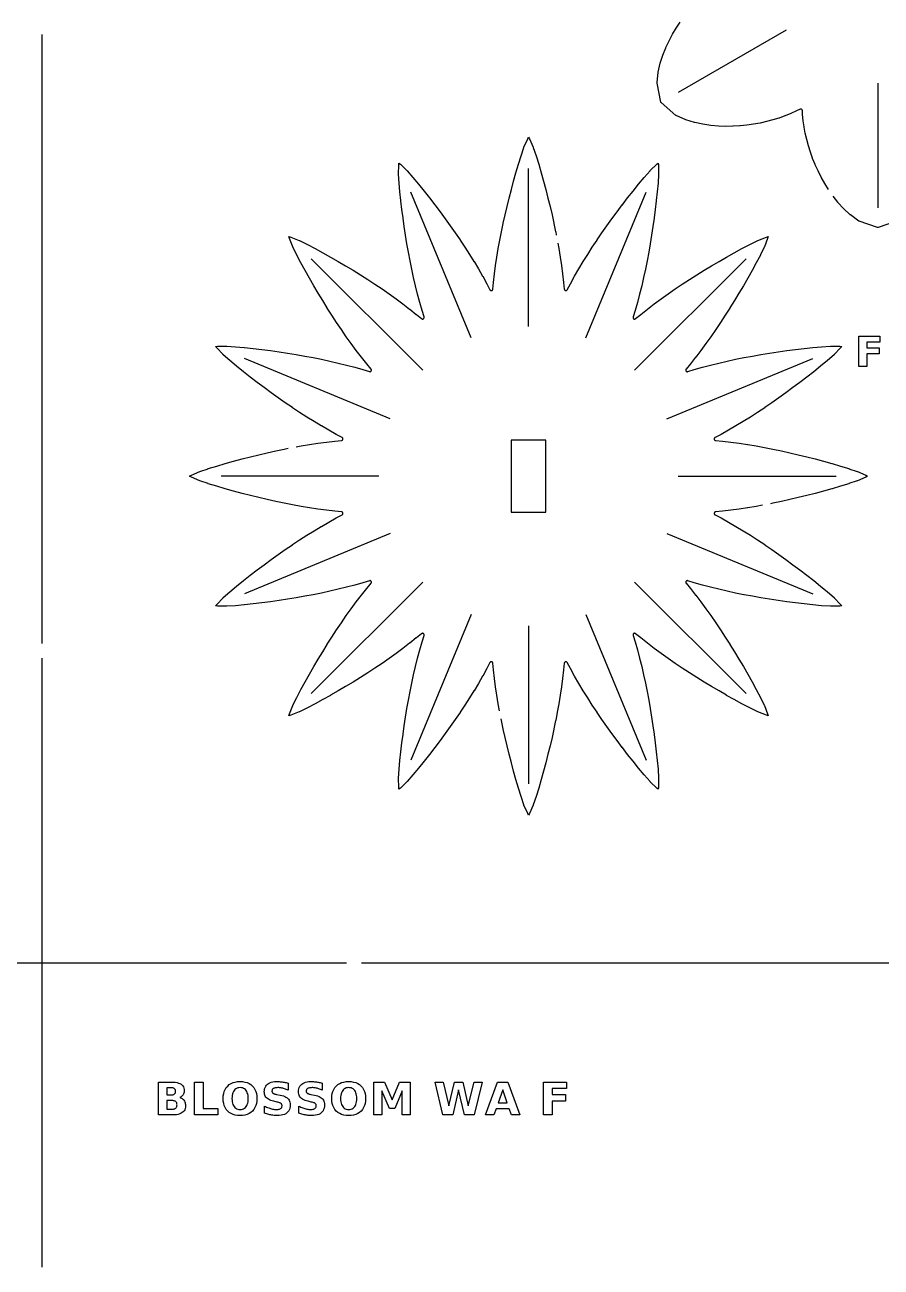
# Model space of a CAD drawing. Header units: millimetres. Extents: x 0 to 300, y 0 to 300.
# Drawn here: x 148.6 to 217.3, y 125.6 to 225.2 of the extents above; entities that cross this region are included whole.
import ezdxf

# ---------------------------------------------------------------- set-up
doc = ezdxf.new("R2010")
doc.units = ezdxf.units.MM
for name, color, linetype in [('CUT', 1, 'CONTINUOUS'), ('ENGRAVE', 5, 'CONTINUOUS'), ('SCORE', 7, 'CONTINUOUS')]:
    doc.layers.add(name, color=color, linetype=linetype)

msp = doc.modelspace()

# ---------------------------------------------------------------- linework, layer by layer
at = {"layer": 'CUT', "color": 1}
for points in [[(213.0394, 211.9775), (212.7386, 212.459), (212.7354, 212.4645), (212.4559, 212.9621), (212.453, 212.9674), (212.2016, 213.465), (212.1991, 213.4702), (211.9735, 213.9679), (211.9713, 213.9731), (211.77, 214.4707), (211.768, 214.4759), (211.59, 214.9735), (211.5882, 214.9788), (211.4325, 215.4764), (211.4309, 215.4817), (211.2969, 215.9793), (211.2956, 215.9846), (211.1828, 216.4822), (211.1817, 216.4876), (211.0898, 216.9851), (211.0889, 216.9906), (211.0177, 217.4881), (211.017, 217.4936), (210.9663, 217.9911), (210.9658, 217.9967), (210.9469, 218.3053), (210.9454, 218.3194), (210.9428, 218.3314), (210.9391, 218.3431), (210.9342, 218.3544), (210.9283, 218.3652), (210.9213, 218.3754), (210.9133, 218.3848), (210.9045, 218.3933), (210.8949, 218.401), (210.8845, 218.4077), (210.8736, 218.4133), (210.8621, 218.4178), (210.8503, 218.4212), (210.8381, 218.4234), (210.8259, 218.4243), (210.8136, 218.4241), (210.8013, 218.4227), (210.7893, 218.42), (210.7776, 218.4162), (210.7646, 218.4105), (210.488, 218.2726), (210.4829, 218.2702), (210.0267, 218.0654), (210.0216, 218.0632), (209.5551, 217.8762), (209.5499, 217.8742), (209.0731, 217.705), (209.0679, 217.7033), (208.5806, 217.5521), (208.5753, 217.5506), (208.0774, 217.4179), (208.072, 217.4166), (207.5632, 217.3027), (207.5577, 217.3016), (207.0378, 217.207), (207.0322, 217.2061), (206.5007, 217.1315), (206.495, 217.1309), (205.9513, 217.0774), (205.9455, 217.077), (205.3889, 217.0459), (205.3828, 217.0457), (204.8122, 217.039), (204.8058, 217.0391), (204.2196, 217.0594), (204.2127, 217.0598), (203.6088, 217.1114), (203.601, 217.1123), (202.9756, 217.2017), (202.9665, 217.2033), (202.3134, 217.3416), (202.3021, 217.3445), (201.6089, 217.554), (201.5932, 217.5598), (200.8251, 217.8985), (200.812, 217.9051), (200.8005, 217.9142), (199.6325, 218.9414), (199.6123, 218.9612), (199.6053, 218.9886), (199.2997, 220.5137), (199.2975, 220.5282), (199.2984, 220.5428), (199.3891, 221.3774), (199.3919, 221.3939), (199.5571, 222.099), (199.5602, 222.1102), (199.767, 222.745), (199.7701, 222.7537), (200.0055, 223.34), (200.0086, 223.3471), (200.2659, 223.896), (200.269, 223.9022), (200.5444, 224.42), (200.5475, 224.4256), (200.8387, 224.9164), (200.8419, 224.9215), (201.1471, 225.388)], [(150, 175.6), (150, 224.4)], [(170.3754, 191.3567), (170.7611, 191.4268), (170.7632, 191.4271), (171.4372, 191.5392), (171.4394, 191.5396), (172.1134, 191.6406), (172.1156, 191.641), (172.7896, 191.7305), (172.792, 191.7308), (173.4659, 191.8081), (173.4684, 191.8084), (174.0059, 191.8599), (174.0199, 191.8619), (174.0318, 191.8649), (174.0434, 191.869), (174.0545, 191.8742), (174.0651, 191.8805), (174.0749, 191.8878), (174.0841, 191.8961), (174.0923, 191.9052), (174.0996, 191.915), (174.106, 191.9256), (174.1112, 191.9367), (174.1154, 191.9482), (174.1183, 191.9601), (174.1201, 191.9723), (174.1207, 191.9846), (174.1201, 191.9968), (174.1183, 192.009), (174.1153, 192.0209), (174.1112, 192.0325), (174.1059, 192.0435), (174.0996, 192.0541), (174.0922, 192.0639), (174.084, 192.073), (174.0749, 192.0812), (174.065, 192.0885), (174.0528, 192.0958), (173.576, 192.3491), (173.5737, 192.3503), (172.9807, 192.6796), (172.9786, 192.6808), (172.3902, 193.0214), (172.3882, 193.0226), (171.8042, 193.3739), (171.8024, 193.3751), (171.2225, 193.7366), (171.2208, 193.7377), (170.6449, 194.1088), (170.6433, 194.1099), (170.0711, 194.4901), (170.0696, 194.4911), (169.5008, 194.8799), (169.4994, 194.8809), (168.934, 195.2777), (168.9327, 195.2786), (168.3703, 195.683), (168.3691, 195.6838), (167.8096, 196.0954), (167.8085, 196.0962), (167.2519, 196.5147), (167.2508, 196.5156), (166.697, 196.9409), (166.6959, 196.9418), (166.1451, 197.3743), (166.1438, 197.3753), (165.5966, 197.8159), (165.5949, 197.8173), (165.0525, 198.2683), (165.0498, 198.2706), (164.5165, 198.7378), (164.5073, 198.7466), (164.0029, 199.2787), (163.9019, 199.396), (164.0562, 199.4075), (164.7891, 199.4271), (164.8019, 199.4268), (165.5093, 199.38), (165.5129, 199.3798), (166.2153, 199.3151), (166.2175, 199.3149), (166.916, 199.2395), (166.9176, 199.2393), (167.6129, 199.1557), (167.6143, 199.1555), (168.3067, 199.0647), (168.3081, 199.0645), (168.9975, 198.9669), (168.999, 198.9666), (169.6856, 198.8621), (169.687, 198.8618), (170.3706, 198.7501), (170.3722, 198.7499), (171.0526, 198.6306), (171.0543, 198.6303), (171.7313, 198.503), (171.7331, 198.5027), (172.4066, 198.3669), (172.4085, 198.3665), (173.0782, 198.2217), (173.0802, 198.2213), (173.7458, 198.0669), (173.7479, 198.0664), (174.4093, 197.9019), (174.4115, 197.9013), (175.0684, 197.7261), (175.0708, 197.7254), (175.7229, 197.539), (175.7254, 197.5383), (176.2417, 197.3802), (176.2554, 197.3767), (176.2676, 197.3749), (176.2798, 197.3743), (176.2921, 197.3748), (176.3043, 197.3766), (176.3162, 197.3796), (176.3277, 197.3837), (176.3389, 197.389), (176.3494, 197.3953), (176.3593, 197.4026), (176.3684, 197.4108), (176.3766, 197.4199), (176.3839, 197.4298), (176.3903, 197.4403), (176.3955, 197.4514), (176.3996, 197.463), (176.4026, 197.4749), (176.4044, 197.4871), (176.405, 197.4993), (176.4044, 197.5116), (176.4026, 197.5237), (176.3995, 197.5357), (176.3954, 197.5472), (176.3901, 197.5583), (176.3838, 197.5688), (176.3753, 197.5801), (176.0317, 197.9967), (176.0301, 197.9987), (175.6083, 198.5298), (175.6068, 198.5318), (175.1935, 199.0716), (175.1921, 199.0734), (174.787, 199.6215), (174.7857, 199.6233), (174.3884, 200.1792), (174.3872, 200.1808), (173.9971, 200.7441), (173.9961, 200.7457), (173.6129, 201.316), (173.6119, 201.3175), (173.2352, 201.8943), (173.2343, 201.8957), (172.8638, 202.4787), (172.8629, 202.4801), (172.4981, 203.0689), (172.4973, 203.0702), (172.138, 203.6645), (172.1372, 203.6657), (171.7831, 204.2653), (171.7824, 204.2666), (171.4336, 204.8714), (171.4329, 204.8727), (171.0896, 205.483), (171.0887, 205.4845), (170.7518, 206.1009), (170.7508, 206.1029), (170.4222, 206.7271), (170.4206, 206.7303), (170.1066, 207.366), (170.1015, 207.3776), (169.8392, 208.0622), (169.7908, 208.2092), (169.9378, 208.1608), (170.6224, 207.8985), (170.634, 207.8934), (171.2697, 207.5794), (171.2729, 207.5778), (171.8971, 207.2492), (171.8991, 207.2482), (172.5155, 206.9113), (172.517, 206.9104), (173.1273, 206.5671), (173.1286, 206.5664), (173.7334, 206.2176), (173.7347, 206.2169), (174.3343, 205.8628), (174.3355, 205.862), (174.9298, 205.5027), (174.9311, 205.5019), (175.5199, 205.1371), (175.5213, 205.1362), (176.1043, 204.7657), (176.1057, 204.7648), (176.6825, 204.3881), (176.684, 204.3871), (177.2543, 204.0039), (177.2559, 204.0029), (177.8192, 203.6128), (177.8208, 203.6116), (178.3767, 203.2143), (178.3785, 203.213), (178.9266, 202.8079), (178.9284, 202.8065), (179.4682, 202.3932), (179.4702, 202.3917), (180.0013, 201.9699), (180.0033, 201.9683), (180.4199, 201.6247), (180.4312, 201.6162), (180.4417, 201.6099), (180.4528, 201.6046), (180.4643, 201.6005), (180.4763, 201.5974), (180.4884, 201.5956), (180.5007, 201.595), (180.5129, 201.5956), (180.5251, 201.5974), (180.537, 201.6004), (180.5486, 201.6045), (180.5597, 201.6097), (180.5702, 201.6161), (180.5801, 201.6234), (180.5892, 201.6316), (180.5974, 201.6407), (180.6047, 201.6506), (180.611, 201.6611), (180.6163, 201.6723), (180.6204, 201.6838), (180.6234, 201.6957), (180.6252, 201.7079), (180.6257, 201.7202), (180.6251, 201.7324), (180.6233, 201.7446), (180.6198, 201.7583), (180.4617, 202.2746), (180.461, 202.2771), (180.2746, 202.9292), (180.2739, 202.9316), (180.0987, 203.5885), (180.0981, 203.5907), (179.9336, 204.2521), (179.9331, 204.2542), (179.7787, 204.9198), (179.7783, 204.9218), (179.6335, 205.5915), (179.6331, 205.5934), (179.4973, 206.2669), (179.497, 206.2687), (179.3697, 206.9457), (179.3694, 206.9474), (179.2501, 207.6278), (179.2499, 207.6294), (179.1382, 208.313), (179.1379, 208.3144), (179.0334, 209.001), (179.0331, 209.0025), (178.9355, 209.6919), (178.9353, 209.6933), (178.8445, 210.3857), (178.8443, 210.3871), (178.7607, 211.0824), (178.7605, 211.084), (178.6851, 211.7825), (178.6849, 211.7847), (178.6202, 212.4871), (178.62, 212.4907), (178.5732, 213.1981), (178.5729, 213.2109), (178.5925, 213.9438), (178.604, 214.0981), (178.7213, 213.9971), (179.2534, 213.4927), (179.2622, 213.4835), (179.7294, 212.9502), (179.7317, 212.9475), (180.1827, 212.4051), (180.1841, 212.4034), (180.6247, 211.8562), (180.6257, 211.8549), (181.0582, 211.3041), (181.0591, 211.303), (181.4844, 210.7492), (181.4853, 210.7481), (181.9038, 210.1915), (181.9046, 210.1904), (182.3162, 209.6309), (182.317, 209.6297), (182.7214, 209.0673), (182.7223, 209.066), (183.1191, 208.5006), (183.1201, 208.4992), (183.5089, 207.9304), (183.5099, 207.9289), (183.8901, 207.3567), (183.8912, 207.3551), (184.2623, 206.7792), (184.2634, 206.7775), (184.6249, 206.1976), (184.6261, 206.1958), (184.9774, 205.6118), (184.9786, 205.6098), (185.3192, 205.0214), (185.3204, 205.0193), (185.6497, 204.4263), (185.6509, 204.424), (185.9042, 203.9472), (185.9115, 203.935), (185.9188, 203.9251), (185.927, 203.916), (185.9361, 203.9078), (185.9459, 203.9004), (185.9565, 203.8941), (185.9675, 203.8888), (185.9791, 203.8847), (185.991, 203.8817), (186.0032, 203.8799), (186.0154, 203.8793), (186.0277, 203.8799), (186.0399, 203.8817), (186.0518, 203.8846), (186.0633, 203.8888), (186.0744, 203.894), (186.085, 203.9004), (186.0948, 203.9077), (186.1039, 203.9159), (186.1122, 203.9251), (186.1195, 203.9349), (186.1258, 203.9455), (186.131, 203.9566), (186.1351, 203.9682), (186.1381, 203.9801), (186.1401, 203.9941), (186.1916, 204.5316), (186.1919, 204.5341), (186.2692, 205.208), (186.2695, 205.2104), (186.359, 205.8844), (186.3594, 205.8866), (186.4604, 206.5606), (186.4608, 206.5628), (186.5729, 207.2368), (186.5732, 207.2389), (186.6957, 207.913), (186.6961, 207.9149), (186.8284, 208.589), (186.8288, 208.5908), (186.9703, 209.265), (186.9707, 209.2667), (187.1209, 209.941), (187.1212, 209.9425), (187.2796, 210.6168), (187.2799, 210.6183), (187.4461, 211.2926), (187.4464, 211.294), (187.6201, 211.9684), (187.6204, 211.9698), (187.8015, 212.6441), (187.8019, 212.6455), (187.9907, 213.3199), (187.9911, 213.3215), (188.1888, 213.9956), (188.1894, 213.9977), (188.3985, 214.6715), (188.3996, 214.6748), (188.6271, 215.3463), (188.6317, 215.3582), (188.9303, 216.0278), (189, 216.166), (189.0697, 216.0278), (189.3683, 215.3582), (189.3729, 215.3463), (189.6004, 214.6748), (189.6015, 214.6715), (189.8106, 213.9977), (189.8112, 213.9956), (190.0089, 213.3215), (190.0093, 213.3199), (190.1981, 212.6455), (190.1985, 212.6441), (190.3796, 211.9698), (190.3799, 211.9684), (190.5536, 211.294), (190.5539, 211.2926), (190.7201, 210.6183), (190.7204, 210.6168), (190.8788, 209.9425), (190.8791, 209.941), (191.0293, 209.2667), (191.0297, 209.265), (191.1712, 208.5908), (191.1716, 208.589), (191.2235, 208.3244)], [(191.3455, 207.686), (191.4268, 207.2389), (191.4271, 207.2368), (191.5392, 206.5628), (191.5396, 206.5606), (191.6406, 205.8866), (191.641, 205.8844), (191.7305, 205.2104), (191.7308, 205.208), (191.8081, 204.5341), (191.8084, 204.5316), (191.8599, 203.9941), (191.8619, 203.9801), (191.8649, 203.9682), (191.869, 203.9566), (191.8742, 203.9455), (191.8805, 203.9349), (191.8878, 203.9251), (191.8961, 203.9159), (191.9052, 203.9077), (191.915, 203.9004), (191.9256, 203.894), (191.9367, 203.8888), (191.9482, 203.8846), (191.9601, 203.8817), (191.9723, 203.8799), (191.9846, 203.8793), (191.9968, 203.8799), (192.009, 203.8817), (192.0209, 203.8847), (192.0325, 203.8888), (192.0435, 203.8941), (192.0541, 203.9004), (192.0639, 203.9078), (192.073, 203.916), (192.0812, 203.9251), (192.0885, 203.935), (192.0958, 203.9472), (192.3491, 204.424), (192.3503, 204.4263), (192.6796, 205.0193), (192.6808, 205.0214), (193.0214, 205.6098), (193.0226, 205.6118), (193.3739, 206.1958), (193.3751, 206.1976), (193.7366, 206.7775), (193.7377, 206.7792), (194.1088, 207.3551), (194.1099, 207.3567), (194.4901, 207.9289), (194.4911, 207.9304), (194.8799, 208.4992), (194.8809, 208.5006), (195.2777, 209.066), (195.2786, 209.0673), (195.683, 209.6297), (195.6838, 209.6309), (196.0954, 210.1904), (196.0962, 210.1915), (196.5147, 210.7481), (196.5156, 210.7492), (196.9409, 211.303), (196.9418, 211.3041), (197.3743, 211.8549), (197.3753, 211.8562), (197.8159, 212.4034), (197.8173, 212.4051), (198.2683, 212.9475), (198.2706, 212.9502), (198.7378, 213.4835), (198.7466, 213.4927), (199.2787, 213.9971), (199.396, 214.0981), (199.4075, 213.9438), (199.4271, 213.2109), (199.4268, 213.1981), (199.38, 212.4907), (199.3798, 212.4871), (199.3151, 211.7847), (199.3149, 211.7825), (199.2395, 211.084), (199.2393, 211.0824), (199.1557, 210.3871), (199.1555, 210.3857), (199.0647, 209.6933), (199.0645, 209.6919), (198.9669, 209.0025), (198.9666, 209.001), (198.8621, 208.3144), (198.8618, 208.313), (198.7501, 207.6294), (198.7499, 207.6278), (198.6306, 206.9474), (198.6303, 206.9457), (198.503, 206.2687), (198.5027, 206.2669), (198.3669, 205.5934), (198.3665, 205.5915), (198.2217, 204.9218), (198.2213, 204.9198), (198.0669, 204.2542), (198.0664, 204.2521), (197.9019, 203.5907), (197.9013, 203.5885), (197.7261, 202.9316), (197.7254, 202.9292), (197.539, 202.2771), (197.5383, 202.2746), (197.3802, 201.7583), (197.3767, 201.7446), (197.3749, 201.7324), (197.3743, 201.7202), (197.3748, 201.7079), (197.3766, 201.6957), (197.3796, 201.6838), (197.3837, 201.6723), (197.389, 201.6611), (197.3953, 201.6506), (197.4026, 201.6407), (197.4108, 201.6316), (197.4199, 201.6234), (197.4298, 201.6161), (197.4403, 201.6097), (197.4514, 201.6045), (197.463, 201.6004), (197.4749, 201.5974), (197.4871, 201.5956), (197.4993, 201.595), (197.5116, 201.5956), (197.5237, 201.5974), (197.5357, 201.6005), (197.5472, 201.6046), (197.5583, 201.6099), (197.5688, 201.6162), (197.5801, 201.6247), (197.9967, 201.9683), (197.9987, 201.9699), (198.5298, 202.3917), (198.5318, 202.3932), (199.0716, 202.8065), (199.0734, 202.8079), (199.6215, 203.213), (199.6233, 203.2143), (200.1792, 203.6116), (200.1808, 203.6128), (200.7441, 204.0029), (200.7457, 204.0039), (201.316, 204.3871), (201.3175, 204.3881), (201.8943, 204.7648), (201.8957, 204.7657), (202.4787, 205.1362), (202.4801, 205.1371), (203.0689, 205.5019), (203.0702, 205.5027), (203.6645, 205.862), (203.6657, 205.8628), (204.2653, 206.2169), (204.2666, 206.2176), (204.8714, 206.5664), (204.8727, 206.5671), (205.483, 206.9104), (205.4845, 206.9113), (206.1009, 207.2482), (206.1029, 207.2492), (206.7271, 207.5778), (206.7303, 207.5794), (207.366, 207.8934), (207.3776, 207.8985), (208.0622, 208.1608), (208.2092, 208.2092), (208.1608, 208.0622), (207.8985, 207.3776), (207.8934, 207.366), (207.5794, 206.7303), (207.5778, 206.7271), (207.2492, 206.1029), (207.2482, 206.1009), (206.9113, 205.4845), (206.9104, 205.483), (206.5671, 204.8727), (206.5664, 204.8714), (206.2176, 204.2666), (206.2169, 204.2653), (205.8628, 203.6657), (205.862, 203.6645), (205.5027, 203.0702), (205.5019, 203.0689), (205.1371, 202.4801), (205.1362, 202.4787), (204.7657, 201.8957), (204.7648, 201.8943), (204.3881, 201.3175), (204.3871, 201.316), (204.0039, 200.7457), (204.0029, 200.7441), (203.6128, 200.1808), (203.6116, 200.1792), (203.2143, 199.6233), (203.213, 199.6215), (202.8079, 199.0734), (202.8065, 199.0716), (202.3932, 198.5318), (202.3917, 198.5298), (201.9699, 197.9987), (201.9683, 197.9967), (201.6247, 197.5801), (201.6162, 197.5688), (201.6099, 197.5583), (201.6046, 197.5472), (201.6005, 197.5357), (201.5974, 197.5237), (201.5956, 197.5116), (201.595, 197.4993), (201.5956, 197.4871), (201.5974, 197.4749), (201.6004, 197.463), (201.6045, 197.4514), (201.6097, 197.4403), (201.6161, 197.4298), (201.6234, 197.4199), (201.6316, 197.4108), (201.6407, 197.4026), (201.6506, 197.3953), (201.6611, 197.389), (201.6723, 197.3837), (201.6838, 197.3796), (201.6957, 197.3766), (201.7079, 197.3748), (201.7202, 197.3743), (201.7324, 197.3749), (201.7446, 197.3767), (201.7583, 197.3802), (202.2746, 197.5383), (202.2771, 197.539), (202.9292, 197.7254), (202.9316, 197.7261), (203.5885, 197.9013), (203.5907, 197.9019), (204.2521, 198.0664), (204.2542, 198.0669), (204.9198, 198.2213), (204.9218, 198.2217), (205.5915, 198.3665), (205.5934, 198.3669), (206.2669, 198.5027), (206.2687, 198.503), (206.9457, 198.6303), (206.9474, 198.6306), (207.6278, 198.7499), (207.6294, 198.7501), (208.313, 198.8618), (208.3144, 198.8621), (209.001, 198.9666), (209.0025, 198.9669), (209.6919, 199.0645), (209.6933, 199.0647), (210.3857, 199.1555), (210.3871, 199.1557), (211.0824, 199.2393), (211.084, 199.2395), (211.7825, 199.3149), (211.7847, 199.3151), (212.4871, 199.3798), (212.4907, 199.38), (213.1981, 199.4268), (213.2109, 199.4271), (213.9438, 199.4075), (214.0981, 199.396), (213.9971, 199.2787), (213.4927, 198.7466), (213.4835, 198.7378), (212.9502, 198.2706), (212.9475, 198.2683), (212.4051, 197.8173), (212.4034, 197.8159), (211.8562, 197.3753), (211.8549, 197.3743), (211.3041, 196.9418), (211.303, 196.9409), (210.7492, 196.5156), (210.7481, 196.5147), (210.1915, 196.0962), (210.1904, 196.0954), (209.6309, 195.6838), (209.6297, 195.683), (209.0673, 195.2786), (209.066, 195.2777), (208.5006, 194.8809), (208.4992, 194.8799), (207.9304, 194.4911), (207.9289, 194.4901), (207.3567, 194.1099), (207.3551, 194.1088), (206.7792, 193.7377), (206.7775, 193.7366), (206.1976, 193.3751), (206.1958, 193.3739), (205.6118, 193.0226), (205.6098, 193.0214), (205.0214, 192.6808), (205.0193, 192.6796), (204.4263, 192.3503), (204.424, 192.3491), (203.9472, 192.0958), (203.935, 192.0885), (203.9251, 192.0812), (203.916, 192.073), (203.9078, 192.0639), (203.9004, 192.0541), (203.8941, 192.0435), (203.8888, 192.0325), (203.8847, 192.0209), (203.8817, 192.009), (203.8799, 191.9968), (203.8793, 191.9846), (203.8799, 191.9723), (203.8817, 191.9601), (203.8846, 191.9482), (203.8888, 191.9367), (203.894, 191.9256), (203.9004, 191.915), (203.9077, 191.9052), (203.9159, 191.8961), (203.9251, 191.8878), (203.9349, 191.8805), (203.9455, 191.8742), (203.9566, 191.869), (203.9682, 191.8649), (203.9801, 191.8619), (203.9941, 191.8599), (204.5316, 191.8084), (204.5341, 191.8081), (205.208, 191.7308), (205.2104, 191.7305), (205.8844, 191.641), (205.8866, 191.6406), (206.5606, 191.5396), (206.5628, 191.5392), (207.2368, 191.4271), (207.2389, 191.4268), (207.913, 191.3043), (207.9149, 191.3039), (208.589, 191.1716), (208.5908, 191.1712), (209.265, 191.0297), (209.2667, 191.0293), (209.941, 190.8791), (209.9425, 190.8788), (210.6168, 190.7204), (210.6183, 190.7201), (211.2926, 190.5539), (211.294, 190.5536), (211.9684, 190.3799), (211.9698, 190.3796), (212.6441, 190.1985), (212.6455, 190.1981), (213.3199, 190.0093), (213.3215, 190.0089), (213.9956, 189.8112), (213.9977, 189.8106), (214.6715, 189.6015), (214.6748, 189.6004), (215.3463, 189.3729), (215.3582, 189.3683), (216.0278, 189.0697), (216.166, 189), (216.0278, 188.9303), (215.3582, 188.6317), (215.3463, 188.6271), (214.6748, 188.3996), (214.6715, 188.3985), (213.9977, 188.1894), (213.9956, 188.1888), (213.3215, 187.9911), (213.3199, 187.9907), (212.6455, 187.8019), (212.6441, 187.8015), (211.9698, 187.6204), (211.9684, 187.6201), (211.294, 187.4464), (211.2926, 187.4461), (210.6183, 187.2799), (210.6168, 187.2796), (209.9425, 187.1212), (209.941, 187.1209), (209.2667, 186.9707), (209.265, 186.9703), (208.5908, 186.8288), (208.589, 186.8284), (208.3857, 186.7885)], [(218.5008, 209.4279), (217.0272, 208.93), (217, 208.9225), (216.9728, 208.93), (215.4992, 209.4279), (215.4856, 209.4333), (215.4733, 209.4414), (214.7959, 209.9372), (214.783, 209.9479), (214.255, 210.4435), (214.2469, 210.4518), (213.8005, 210.9483), (213.7946, 210.9553), (213.4109, 211.4441)], [(186.6768, 170.1911), (186.5732, 170.7611), (186.5729, 170.7632), (186.4608, 171.4372), (186.4604, 171.4394), (186.3594, 172.1134), (186.359, 172.1156), (186.2695, 172.7896), (186.2692, 172.792), (186.1919, 173.4659), (186.1916, 173.4684), (186.1401, 174.0059), (186.1381, 174.0199), (186.1351, 174.0318), (186.131, 174.0434), (186.1258, 174.0545), (186.1195, 174.0651), (186.1122, 174.0749), (186.1039, 174.0841), (186.0948, 174.0923), (186.085, 174.0996), (186.0744, 174.106), (186.0633, 174.1112), (186.0518, 174.1154), (186.0399, 174.1183), (186.0277, 174.1201), (186.0154, 174.1207), (186.0032, 174.1201), (185.991, 174.1183), (185.9791, 174.1153), (185.9675, 174.1112), (185.9565, 174.1059), (185.9459, 174.0996), (185.9361, 174.0922), (185.927, 174.084), (185.9188, 174.0749), (185.9115, 174.065), (185.9042, 174.0528), (185.6509, 173.576), (185.6497, 173.5737), (185.3204, 172.9807), (185.3192, 172.9786), (184.9786, 172.3902), (184.9774, 172.3882), (184.6261, 171.8042), (184.6249, 171.8024), (184.2634, 171.2225), (184.2623, 171.2208), (183.8912, 170.6449), (183.8901, 170.6433), (183.5099, 170.0711), (183.5089, 170.0696), (183.1201, 169.5008), (183.1191, 169.4994), (182.7223, 168.934), (182.7214, 168.9327), (182.317, 168.3703), (182.3162, 168.3691), (181.9046, 167.8096), (181.9038, 167.8085), (181.4853, 167.2519), (181.4844, 167.2508), (181.0591, 166.697), (181.0582, 166.6959), (180.6257, 166.1451), (180.6247, 166.1438), (180.1841, 165.5966), (180.1827, 165.5949), (179.7317, 165.0525), (179.7294, 165.0498), (179.2622, 164.5165), (179.2534, 164.5073), (178.7213, 164.0029), (178.604, 163.9019), (178.5925, 164.0562), (178.5729, 164.7891), (178.5732, 164.8019), (178.62, 165.5093), (178.6202, 165.5129), (178.6849, 166.2153), (178.6851, 166.2175), (178.7605, 166.916), (178.7607, 166.9176), (178.8443, 167.6129), (178.8445, 167.6143), (178.9353, 168.3067), (178.9355, 168.3081), (179.0331, 168.9975), (179.0334, 168.999), (179.1379, 169.6856), (179.1382, 169.687), (179.2499, 170.3706), (179.2501, 170.3722), (179.3694, 171.0526), (179.3697, 171.0543), (179.497, 171.7313), (179.4973, 171.7331), (179.6331, 172.4066), (179.6335, 172.4085), (179.7783, 173.0782), (179.7787, 173.0802), (179.9331, 173.7458), (179.9336, 173.7479), (180.0981, 174.4093), (180.0987, 174.4115), (180.2739, 175.0684), (180.2746, 175.0708), (180.461, 175.7229), (180.4617, 175.7254), (180.6198, 176.2417), (180.6233, 176.2554), (180.6251, 176.2676), (180.6257, 176.2798), (180.6252, 176.2921), (180.6234, 176.3043), (180.6204, 176.3162), (180.6163, 176.3277), (180.611, 176.3389), (180.6047, 176.3494), (180.5974, 176.3593), (180.5892, 176.3684), (180.5801, 176.3766), (180.5702, 176.3839), (180.5597, 176.3903), (180.5486, 176.3955), (180.537, 176.3996), (180.5251, 176.4026), (180.5129, 176.4044), (180.5007, 176.405), (180.4884, 176.4044), (180.4763, 176.4026), (180.4643, 176.3995), (180.4528, 176.3954), (180.4417, 176.3901), (180.4312, 176.3838), (180.4199, 176.3753), (180.0033, 176.0317), (180.0013, 176.0301), (179.4702, 175.6083), (179.4682, 175.6068), (178.9284, 175.1935), (178.9266, 175.1921), (178.3785, 174.787), (178.3767, 174.7857), (177.8208, 174.3884), (177.8192, 174.3872), (177.2559, 173.9971), (177.2543, 173.9961), (176.684, 173.6129), (176.6825, 173.6119), (176.1057, 173.2352), (176.1043, 173.2343), (175.5213, 172.8638), (175.5199, 172.8629), (174.9311, 172.4981), (174.9298, 172.4973), (174.3355, 172.138), (174.3343, 172.1372), (173.7347, 171.7831), (173.7334, 171.7824), (173.1286, 171.4336), (173.1273, 171.4329), (172.517, 171.0896), (172.5155, 171.0887), (171.8991, 170.7518), (171.8971, 170.7508), (171.2729, 170.4222), (171.2697, 170.4206), (170.634, 170.1066), (170.6224, 170.1015), (169.9378, 169.8392), (169.7908, 169.7908), (169.8392, 169.9378), (170.1015, 170.6224), (170.1066, 170.634), (170.4206, 171.2697), (170.4222, 171.2729), (170.7508, 171.8971), (170.7518, 171.8991), (171.0887, 172.5155), (171.0896, 172.517), (171.4329, 173.1273), (171.4336, 173.1286), (171.7824, 173.7334), (171.7831, 173.7347), (172.1372, 174.3343), (172.138, 174.3355), (172.4973, 174.9298), (172.4981, 174.9311), (172.8629, 175.5199), (172.8638, 175.5213), (173.2343, 176.1043), (173.2352, 176.1057), (173.6119, 176.6825), (173.6129, 176.684), (173.9961, 177.2543), (173.9971, 177.2559), (174.3872, 177.8192), (174.3884, 177.8208), (174.7857, 178.3767), (174.787, 178.3785), (175.1921, 178.9266), (175.1935, 178.9284), (175.6068, 179.4682), (175.6083, 179.4702), (176.0301, 180.0013), (176.0317, 180.0033), (176.3753, 180.4199), (176.3838, 180.4312), (176.3901, 180.4417), (176.3954, 180.4528), (176.3995, 180.4643), (176.4026, 180.4763), (176.4044, 180.4884), (176.405, 180.5007), (176.4044, 180.5129), (176.4026, 180.5251), (176.3996, 180.537), (176.3955, 180.5486), (176.3903, 180.5597), (176.3839, 180.5702), (176.3766, 180.5801), (176.3684, 180.5892), (176.3593, 180.5974), (176.3494, 180.6047), (176.3389, 180.611), (176.3277, 180.6163), (176.3162, 180.6204), (176.3043, 180.6234), (176.2921, 180.6252), (176.2798, 180.6257), (176.2676, 180.6251), (176.2554, 180.6233), (176.2417, 180.6198), (175.7254, 180.4617), (175.7229, 180.461), (175.0708, 180.2746), (175.0684, 180.2739), (174.4115, 180.0987), (174.4093, 180.0981), (173.7479, 179.9336), (173.7458, 179.9331), (173.0802, 179.7787), (173.0782, 179.7783), (172.4085, 179.6335), (172.4066, 179.6331), (171.7331, 179.4973), (171.7313, 179.497), (171.0543, 179.3697), (171.0526, 179.3694), (170.3722, 179.2501), (170.3706, 179.2499), (169.687, 179.1382), (169.6856, 179.1379), (168.999, 179.0334), (168.9975, 179.0331), (168.3081, 178.9355), (168.3067, 178.9353), (167.6143, 178.8445), (167.6129, 178.8443), (166.9176, 178.7607), (166.916, 178.7605), (166.2175, 178.6851), (166.2153, 178.6849), (165.5129, 178.6202), (165.5093, 178.62), (164.8019, 178.5732), (164.7891, 178.5729), (164.0562, 178.5925), (163.9019, 178.604), (164.0029, 178.7213), (164.5073, 179.2534), (164.5165, 179.2622), (165.0498, 179.7294), (165.0525, 179.7317), (165.5949, 180.1827), (165.5966, 180.1841), (166.1438, 180.6247), (166.1451, 180.6257), (166.6959, 181.0582), (166.697, 181.0591), (167.2508, 181.4844), (167.2519, 181.4853), (167.8085, 181.9038), (167.8096, 181.9046), (168.3691, 182.3162), (168.3703, 182.317), (168.9327, 182.7214), (168.934, 182.7223), (169.4994, 183.1191), (169.5008, 183.1201), (170.0696, 183.5089), (170.0711, 183.5099), (170.6433, 183.8901), (170.6449, 183.8912), (171.2208, 184.2623), (171.2225, 184.2634), (171.8024, 184.6249), (171.8042, 184.6261), (172.3882, 184.9774), (172.3902, 184.9786), (172.9786, 185.3192), (172.9807, 185.3204), (173.5737, 185.6497), (173.576, 185.6509), (174.0528, 185.9042), (174.065, 185.9115), (174.0749, 185.9188), (174.084, 185.927), (174.0922, 185.9361), (174.0996, 185.9459), (174.1059, 185.9565), (174.1112, 185.9675), (174.1153, 185.9791), (174.1183, 185.991), (174.1201, 186.0032), (174.1207, 186.0154), (174.1201, 186.0277), (174.1183, 186.0399), (174.1154, 186.0518), (174.1112, 186.0633), (174.106, 186.0744), (174.0996, 186.085), (174.0923, 186.0948), (174.0841, 186.1039), (174.0749, 186.1122), (174.0651, 186.1195), (174.0545, 186.1258), (174.0434, 186.131), (174.0318, 186.1351), (174.0199, 186.1381), (174.0059, 186.1401), (173.4684, 186.1916), (173.4659, 186.1919), (172.792, 186.2692), (172.7896, 186.2695), (172.1156, 186.359), (172.1134, 186.3594), (171.4394, 186.4604), (171.4372, 186.4608), (170.7632, 186.5729), (170.7611, 186.5732), (170.087, 186.6957), (170.0851, 186.6961), (169.411, 186.8284), (169.4092, 186.8288), (168.735, 186.9703), (168.7333, 186.9707), (168.059, 187.1209), (168.0575, 187.1212), (167.3832, 187.2796), (167.3817, 187.2799), (166.7074, 187.4461), (166.706, 187.4464), (166.0316, 187.6201), (166.0302, 187.6204), (165.3559, 187.8015), (165.3545, 187.8019), (164.6801, 187.9907), (164.6785, 187.9911), (164.0044, 188.1888), (164.0023, 188.1894), (163.3285, 188.3985), (163.3252, 188.3996), (162.6537, 188.6271), (162.6418, 188.6317), (161.9722, 188.9303), (161.834, 189), (161.9722, 189.0697), (162.6418, 189.3683), (162.6537, 189.3729), (163.3252, 189.6004), (163.3285, 189.6015), (164.0023, 189.8106), (164.0044, 189.8112), (164.6785, 190.0089), (164.6801, 190.0093), (165.3545, 190.1981), (165.3559, 190.1985), (166.0302, 190.3796), (166.0316, 190.3799), (166.706, 190.5536), (166.7074, 190.5539), (167.3817, 190.7201), (167.3832, 190.7204), (168.0575, 190.8788), (168.059, 190.8791), (168.7333, 191.0293), (168.735, 191.0297), (169.4092, 191.1712), (169.411, 191.1716), (169.7368, 191.2355)], [(207.7474, 186.6657), (207.2389, 186.5732), (207.2368, 186.5729), (206.5628, 186.4608), (206.5606, 186.4604), (205.8866, 186.3594), (205.8844, 186.359), (205.2104, 186.2695), (205.208, 186.2692), (204.5341, 186.1919), (204.5316, 186.1916), (203.9941, 186.1401), (203.9801, 186.1381), (203.9682, 186.1351), (203.9566, 186.131), (203.9455, 186.1258), (203.9349, 186.1195), (203.9251, 186.1122), (203.9159, 186.1039), (203.9077, 186.0948), (203.9004, 186.085), (203.894, 186.0744), (203.8888, 186.0633), (203.8846, 186.0518), (203.8817, 186.0399), (203.8799, 186.0277), (203.8793, 186.0154), (203.8799, 186.0032), (203.8817, 185.991), (203.8847, 185.9791), (203.8888, 185.9675), (203.8941, 185.9565), (203.9004, 185.9459), (203.9078, 185.9361), (203.916, 185.927), (203.9251, 185.9188), (203.935, 185.9115), (203.9472, 185.9042), (204.424, 185.6509), (204.4263, 185.6497), (205.0193, 185.3204), (205.0214, 185.3192), (205.6098, 184.9786), (205.6118, 184.9774), (206.1958, 184.6261), (206.1976, 184.6249), (206.7775, 184.2634), (206.7792, 184.2623), (207.3551, 183.8912), (207.3567, 183.8901), (207.9289, 183.5099), (207.9304, 183.5089), (208.4992, 183.1201), (208.5006, 183.1191), (209.066, 182.7223), (209.0673, 182.7214), (209.6297, 182.317), (209.6309, 182.3162), (210.1904, 181.9046), (210.1915, 181.9038), (210.7481, 181.4853), (210.7492, 181.4844), (211.303, 181.0591), (211.3041, 181.0582), (211.8549, 180.6257), (211.8562, 180.6247), (212.4034, 180.1841), (212.4051, 180.1827), (212.9475, 179.7317), (212.9502, 179.7294), (213.4835, 179.2622), (213.4927, 179.2534), (213.9971, 178.7213), (214.0981, 178.604), (213.9438, 178.5925), (213.2109, 178.5729), (213.1981, 178.5732), (212.4907, 178.62), (212.4871, 178.6202), (211.7847, 178.6849), (211.7825, 178.6851), (211.084, 178.7605), (211.0824, 178.7607), (210.3871, 178.8443), (210.3857, 178.8445), (209.6933, 178.9353), (209.6919, 178.9355), (209.0025, 179.0331), (209.001, 179.0334), (208.3144, 179.1379), (208.313, 179.1382), (207.6294, 179.2499), (207.6278, 179.2501), (206.9474, 179.3694), (206.9457, 179.3697), (206.2687, 179.497), (206.2669, 179.4973), (205.5934, 179.6331), (205.5915, 179.6335), (204.9218, 179.7783), (204.9198, 179.7787), (204.2542, 179.9331), (204.2521, 179.9336), (203.5907, 180.0981), (203.5885, 180.0987), (202.9316, 180.2739), (202.9292, 180.2746), (202.2771, 180.461), (202.2746, 180.4617), (201.7583, 180.6198), (201.7446, 180.6233), (201.7324, 180.6251), (201.7202, 180.6257), (201.7079, 180.6252), (201.6957, 180.6234), (201.6838, 180.6204), (201.6723, 180.6163), (201.6611, 180.611), (201.6506, 180.6047), (201.6407, 180.5974), (201.6316, 180.5892), (201.6234, 180.5801), (201.6161, 180.5702), (201.6097, 180.5597), (201.6045, 180.5486), (201.6004, 180.537), (201.5974, 180.5251), (201.5956, 180.5129), (201.595, 180.5007), (201.5956, 180.4884), (201.5974, 180.4763), (201.6005, 180.4643), (201.6046, 180.4528), (201.6099, 180.4417), (201.6162, 180.4312), (201.6247, 180.4199), (201.9683, 180.0033), (201.9699, 180.0013), (202.3917, 179.4702), (202.3932, 179.4682), (202.8065, 178.9284), (202.8079, 178.9266), (203.213, 178.3785), (203.2143, 178.3767), (203.6116, 177.8208), (203.6128, 177.8192), (204.0029, 177.2559), (204.0039, 177.2543), (204.3871, 176.684), (204.3881, 176.6825), (204.7648, 176.1057), (204.7657, 176.1043), (205.1362, 175.5213), (205.1371, 175.5199), (205.5019, 174.9311), (205.5027, 174.9298), (205.862, 174.3355), (205.8628, 174.3343), (206.2169, 173.7347), (206.2176, 173.7334), (206.5664, 173.1286), (206.5671, 173.1273), (206.9104, 172.517), (206.9113, 172.5155), (207.2482, 171.8991), (207.2492, 171.8971), (207.5778, 171.2729), (207.5794, 171.2697), (207.8934, 170.634), (207.8985, 170.6224), (208.1608, 169.9378), (208.2092, 169.7908), (208.0622, 169.8392), (207.3776, 170.1015), (207.366, 170.1066), (206.7303, 170.4206), (206.7271, 170.4222), (206.1029, 170.7508), (206.1009, 170.7518), (205.4845, 171.0887), (205.483, 171.0896), (204.8727, 171.4329), (204.8714, 171.4336), (204.2666, 171.7824), (204.2653, 171.7831), (203.6657, 172.1372), (203.6645, 172.138), (203.0702, 172.4973), (203.0689, 172.4981), (202.4801, 172.8629), (202.4787, 172.8638), (201.8957, 173.2343), (201.8943, 173.2352), (201.3175, 173.6119), (201.316, 173.6129), (200.7457, 173.9961), (200.7441, 173.9971), (200.1808, 174.3872), (200.1792, 174.3884), (199.6233, 174.7857), (199.6215, 174.787), (199.0734, 175.1921), (199.0716, 175.1935), (198.5318, 175.6068), (198.5298, 175.6083), (197.9987, 176.0301), (197.9967, 176.0317), (197.5801, 176.3753), (197.5688, 176.3838), (197.5583, 176.3901), (197.5472, 176.3954), (197.5357, 176.3995), (197.5237, 176.4026), (197.5116, 176.4044), (197.4993, 176.405), (197.4871, 176.4044), (197.4749, 176.4026), (197.463, 176.3996), (197.4514, 176.3955), (197.4403, 176.3903), (197.4298, 176.3839), (197.4199, 176.3766), (197.4108, 176.3684), (197.4026, 176.3593), (197.3953, 176.3494), (197.389, 176.3389), (197.3837, 176.3277), (197.3796, 176.3162), (197.3766, 176.3043), (197.3748, 176.2921), (197.3743, 176.2798), (197.3749, 176.2676), (197.3767, 176.2554), (197.3802, 176.2417), (197.5383, 175.7254), (197.539, 175.7229), (197.7254, 175.0708), (197.7261, 175.0684), (197.9013, 174.4115), (197.9019, 174.4093), (198.0664, 173.7479), (198.0669, 173.7458), (198.2213, 173.0802), (198.2217, 173.0782), (198.3665, 172.4085), (198.3669, 172.4066), (198.5027, 171.7331), (198.503, 171.7313), (198.6303, 171.0543), (198.6306, 171.0526), (198.7499, 170.3722), (198.7501, 170.3706), (198.8618, 169.687), (198.8621, 169.6856), (198.9666, 168.999), (198.9669, 168.9975), (199.0645, 168.3081), (199.0647, 168.3067), (199.1555, 167.6143), (199.1557, 167.6129), (199.2393, 166.9176), (199.2395, 166.916), (199.3149, 166.2175), (199.3151, 166.2153), (199.3798, 165.5129), (199.38, 165.5093), (199.4268, 164.8019), (199.4271, 164.7891), (199.4075, 164.0562), (199.396, 163.9019), (199.2787, 164.0029), (198.7466, 164.5073), (198.7378, 164.5165), (198.2706, 165.0498), (198.2683, 165.0525), (197.8173, 165.5949), (197.8159, 165.5966), (197.3753, 166.1438), (197.3743, 166.1451), (196.9418, 166.6959), (196.9409, 166.697), (196.5156, 167.2508), (196.5147, 167.2519), (196.0962, 167.8085), (196.0954, 167.8096), (195.6838, 168.3691), (195.683, 168.3703), (195.2786, 168.9327), (195.2777, 168.934), (194.8809, 169.4994), (194.8799, 169.5008), (194.4911, 170.0696), (194.4901, 170.0711), (194.1099, 170.6433), (194.1088, 170.6449), (193.7377, 171.2208), (193.7366, 171.2225), (193.3751, 171.8024), (193.3739, 171.8042), (193.0226, 172.3882), (193.0214, 172.3902), (192.6808, 172.9786), (192.6796, 172.9807), (192.3503, 173.5737), (192.3491, 173.576), (192.0958, 174.0528), (192.0885, 174.065), (192.0812, 174.0749), (192.073, 174.084), (192.0639, 174.0922), (192.0541, 174.0996), (192.0435, 174.1059), (192.0325, 174.1112), (192.0209, 174.1153), (192.009, 174.1183), (191.9968, 174.1201), (191.9846, 174.1207), (191.9723, 174.1201), (191.9601, 174.1183), (191.9482, 174.1154), (191.9367, 174.1112), (191.9256, 174.106), (191.915, 174.0996), (191.9052, 174.0923), (191.8961, 174.0841), (191.8878, 174.0749), (191.8805, 174.0651), (191.8742, 174.0545), (191.869, 174.0434), (191.8649, 174.0318), (191.8619, 174.0199), (191.8599, 174.0059), (191.8084, 173.4684), (191.8081, 173.4659), (191.7308, 172.792), (191.7305, 172.7896), (191.641, 172.1156), (191.6406, 172.1134), (191.5396, 171.4394), (191.5392, 171.4372), (191.4271, 170.7632), (191.4268, 170.7611), (191.3043, 170.087), (191.3039, 170.0851), (191.1716, 169.411), (191.1712, 169.4092), (191.0297, 168.735), (191.0293, 168.7333), (190.8791, 168.059), (190.8788, 168.0575), (190.7204, 167.3832), (190.7201, 167.3817), (190.5539, 166.7074), (190.5536, 166.706), (190.3799, 166.0316), (190.3796, 166.0302), (190.1985, 165.3559), (190.1981, 165.3545), (190.0093, 164.6801), (190.0089, 164.6785), (189.8112, 164.0044), (189.8106, 164.0023), (189.6015, 163.3285), (189.6004, 163.3252), (189.3729, 162.6537), (189.3683, 162.6418), (189.0697, 161.9722), (189, 161.834), (188.9303, 161.9722), (188.6317, 162.6418), (188.6271, 162.6537), (188.3996, 163.3252), (188.3985, 163.3285), (188.1894, 164.0023), (188.1888, 164.0044), (187.9911, 164.6785), (187.9907, 164.6801), (187.8019, 165.3545), (187.8015, 165.3559), (187.6204, 166.0302), (187.6201, 166.0316), (187.4464, 166.706), (187.4461, 166.7074), (187.2799, 167.3817), (187.2796, 167.3832), (187.1212, 168.0575), (187.1209, 168.059), (186.9707, 168.7333), (186.9703, 168.735), (186.8288, 169.4092), (186.8284, 169.411), (186.8005, 169.553)], [(150, 125.6), (150, 174.4)], [(125.6, 150), (174.4, 150)], [(175.6, 150), (224.4, 150)]]:
    msp.add_lwpolyline(points, dxfattribs=at)
msp.add_lwpolyline([(190.395, 186.105), (190.395, 191.895), (187.605, 191.895), (187.605, 186.105), (190.395, 186.105)], close=True, dxfattribs=at)
at = {"layer": 'ENGRAVE', "color": 5}
for points in [[(217.1654, 200.2168), (217.1654, 199.7432), (216.1009, 199.7432), (216.1009, 199.2907), (217.1019, 199.2907), (217.1019, 198.8171), (216.1009, 198.8171), (216.1009, 197.7868), (215.4743, 197.7868), (215.4743, 200.2168), (217.1654, 200.2168)], [(161.3786, 138.9743), (161.4152, 138.9151), (161.4452, 138.8517), (161.4685, 138.7839), (161.4852, 138.7118), (161.4952, 138.6354), (161.4985, 138.5547), (161.4914, 138.4331), (161.4699, 138.3223), (161.4341, 138.2223), (161.3841, 138.1331), (161.3197, 138.0546), (161.2411, 137.9869), (161.1478, 137.9298), (161.0397, 137.8831), (160.9166, 137.8467), (160.7787, 137.8208), (160.6259, 137.8052), (160.4582, 137.8), (159.3315, 137.8), (159.3315, 140.4325), (160.3506, 140.4325), (160.525, 140.4279), (160.6826, 140.4141), (160.8234, 140.3911), (160.9474, 140.3588), (161.0546, 140.3174), (161.145, 140.2668), (161.2201, 140.206), (161.2816, 140.1341), (161.3295, 140.0512), (161.3636, 139.9572), (161.3841, 139.8522), (161.391, 139.736), (161.3885, 139.6736), (161.381, 139.6143), (161.3685, 139.5582), (161.351, 139.5052), (161.3285, 139.4555), (161.301, 139.409), (161.2688, 139.3659), (161.2321, 139.3268), (161.1908, 139.2915), (161.1451, 139.2601), (161.0948, 139.2325), (161.0401, 139.2088), (161.1102, 139.1847), (161.1749, 139.1546), (161.234, 139.1185), (161.2877, 139.0764), (161.3359, 139.0283), (161.3786, 138.9743)], [(164.0991, 138.3131), (164.0991, 137.8), (162.2283, 137.8), (162.2283, 140.4325), (162.9072, 140.4325), (162.9072, 138.3131), (164.0991, 138.3131)], [(166.6004, 140.3187), (166.7433, 140.2279), (166.8708, 140.1169), (166.9807, 139.9881), (167.0706, 139.844), (167.1406, 139.6845), (167.1905, 139.5096), (167.2205, 139.3193), (167.2305, 139.1136), (167.2205, 138.9085), (167.1905, 138.7186), (167.1406, 138.5441), (167.0706, 138.3848), (166.9807, 138.2408), (166.8708, 138.1121), (166.7433, 138.0011), (166.6004, 137.9103), (166.4423, 137.8397), (166.269, 137.7892), (166.0803, 137.759), (165.8763, 137.7489), (165.6729, 137.759), (165.4846, 137.7892), (165.3114, 137.8397), (165.1534, 137.9103), (165.0105, 138.0011), (164.8828, 138.1121), (164.7726, 138.2408), (164.6824, 138.3848), (164.6123, 138.5441), (164.5622, 138.7186), (164.5322, 138.9085), (164.5222, 139.1136), (164.5322, 139.3193), (164.5622, 139.5096), (164.6123, 139.6845), (164.6824, 139.844), (164.7726, 139.9881), (164.8828, 140.1169), (165.0105, 140.2279), (165.1534, 140.3187), (165.3114, 140.3893), (165.4846, 140.4398), (165.6729, 140.47), (165.8763, 140.4801), (166.0803, 140.47), (166.269, 140.4398), (166.4423, 140.3893), (166.6004, 140.3187)], [(169.5767, 139.8518), (169.5058, 139.8775), (169.4356, 139.9006), (169.3659, 139.921), (169.2969, 139.9388), (169.2288, 139.9539), (169.1619, 139.9662), (169.0963, 139.9758), (169.032, 139.9827), (168.969, 139.9868), (168.9072, 139.9882), (168.8296, 139.9863), (168.7591, 139.9807), (168.6956, 139.9714), (168.6392, 139.9584), (168.5898, 139.9416), (168.5475, 139.9212), (168.512, 139.8968), (168.4829, 139.8683), (168.4602, 139.8357), (168.4441, 139.7989), (168.4344, 139.7581), (168.4311, 139.7131), (168.4333, 139.6791), (168.4399, 139.6478), (168.4508, 139.619), (168.466, 139.5928), (168.4856, 139.5692), (168.5096, 139.5483), (168.5393, 139.529), (168.5761, 139.5107), (168.62, 139.4934), (168.671, 139.4769), (168.7291, 139.4614), (168.7944, 139.4469), (169.0835, 139.3887), (169.2228, 139.3567), (169.348, 139.3197), (169.4591, 139.2776), (169.5561, 139.2304), (169.639, 139.1781), (169.7077, 139.1207), (169.7643, 139.0565), (169.8106, 138.9839), (169.8466, 138.9029), (169.8723, 138.8135), (169.8877, 138.7156), (169.8929, 138.6093), (169.8857, 138.4703), (169.8642, 138.3438), (169.8283, 138.2296), (169.7781, 138.1278), (169.7135, 138.0384), (169.6345, 137.9613), (169.5409, 137.8964), (169.4321, 137.8433), (169.3081, 137.802), (169.1691, 137.7725), (169.0148, 137.7548), (168.8455, 137.7489), (168.762, 137.7502), (168.6784, 137.7542), (168.5947, 137.7608), (168.5109, 137.77), (168.427, 137.7819), (168.343, 137.7965), (168.2589, 137.8136), (168.1749, 137.8333), (168.0908, 137.8555), (168.0068, 137.8803), (167.9227, 137.9077), (167.8387, 137.9375), (167.8387, 138.5106), (167.9223, 138.4678), (168.0049, 138.4286), (168.0866, 138.3931), (168.1674, 138.3613), (168.2473, 138.3332), (168.3262, 138.3087), (168.4042, 138.288), (168.4813, 138.271), (168.5574, 138.2578), (168.6326, 138.2484), (168.7069, 138.2427), (168.7803, 138.2408), (168.8514, 138.2429), (168.9168, 138.249), (168.9764, 138.2593), (169.0302, 138.2737), (169.0783, 138.2922), (169.1206, 138.3149), (169.1567, 138.3413), (169.1862, 138.3713), (169.2092, 138.4048), (169.2256, 138.4418), (169.2354, 138.4824), (169.2387, 138.5265), (169.2365, 138.566), (169.2298, 138.6025), (169.2186, 138.6358), (169.203, 138.6659), (169.183, 138.693), (169.1585, 138.7169), (169.1273, 138.7388), (169.0873, 138.76), (169.0384, 138.7804), (168.9806, 138.8), (168.9139, 138.8188), (168.8384, 138.8368), (168.5757, 138.895), (168.45, 138.926), (168.336, 138.9626), (168.2339, 139.0047), (168.1435, 139.0525), (168.065, 139.1058), (167.9983, 139.1647), (167.9425, 139.23), (167.8969, 139.3025), (167.8614, 139.3821), (167.836, 139.4688), (167.8208, 139.5627), (167.8158, 139.6637), (167.8228, 139.7898), (167.844, 139.9057), (167.8792, 140.0115), (167.9286, 140.1073), (167.9921, 140.193), (168.0697, 140.2685), (168.1605, 140.3332), (168.2636, 140.3861), (168.3791, 140.4272), (168.507, 140.4566), (168.6471, 140.4742), (168.7997, 140.4801), (168.8723, 140.4792), (168.9456, 140.4765), (169.0196, 140.472), (169.0943, 140.4656), (169.1697, 140.4575), (169.2458, 140.4475), (169.3226, 140.4357), (169.4003, 140.4221), (169.4789, 140.4067), (169.5584, 140.3895), (169.6388, 140.3705), (169.7201, 140.3496), (169.7201, 139.7925), (169.6481, 139.8235), (169.5767, 139.8518)], [(172.3219, 139.8518), (172.251, 139.8775), (172.1808, 139.9006), (172.1112, 139.921), (172.0421, 139.9388), (171.974, 139.9539), (171.9071, 139.9662), (171.8415, 139.9758), (171.7772, 139.9827), (171.7142, 139.9868), (171.6524, 139.9882), (171.5748, 139.9863), (171.5043, 139.9807), (171.4408, 139.9714), (171.3844, 139.9584), (171.335, 139.9416), (171.2927, 139.9212), (171.2572, 139.8968), (171.2281, 139.8683), (171.2054, 139.8357), (171.1893, 139.7989), (171.1796, 139.7581), (171.1764, 139.7131), (171.1785, 139.6791), (171.1851, 139.6478), (171.196, 139.619), (171.2112, 139.5928), (171.2308, 139.5692), (171.2548, 139.5483), (171.2845, 139.529), (171.3213, 139.5107), (171.3652, 139.4934), (171.4163, 139.4769), (171.4744, 139.4614), (171.5396, 139.4469), (171.8288, 139.3887), (171.9681, 139.3567), (172.0932, 139.3197), (172.2043, 139.2776), (172.3013, 139.2304), (172.3842, 139.1781), (172.4529, 139.1207), (172.5095, 139.0565), (172.5558, 138.9839), (172.5918, 138.9029), (172.6175, 138.8135), (172.6329, 138.7156), (172.6381, 138.6093), (172.6309, 138.4703), (172.6094, 138.3438), (172.5735, 138.2296), (172.5233, 138.1278), (172.4587, 138.0384), (172.3798, 137.9613), (172.2861, 137.8964), (172.1773, 137.8433), (172.0533, 137.802), (171.9143, 137.7725), (171.7601, 137.7548), (171.5907, 137.7489), (171.5072, 137.7502), (171.4236, 137.7542), (171.3399, 137.7608), (171.2561, 137.77), (171.1722, 137.7819), (171.0882, 137.7965), (171.0041, 137.8136), (170.9201, 137.8333), (170.8361, 137.8555), (170.752, 137.8803), (170.668, 137.9077), (170.5839, 137.9375), (170.5839, 138.5106), (170.6675, 138.4678), (170.7501, 138.4286), (170.8319, 138.3931), (170.9127, 138.3613), (170.9925, 138.3332), (171.0714, 138.3087), (171.1494, 138.288), (171.2265, 138.271), (171.3026, 138.2578), (171.3779, 138.2484), (171.4521, 138.2427), (171.5255, 138.2408), (171.5966, 138.2429), (171.662, 138.249), (171.7216, 138.2593), (171.7755, 138.2737), (171.8235, 138.2922), (171.8658, 138.3149), (171.9019, 138.3413), (171.9314, 138.3713), (171.9544, 138.4048), (171.9708, 138.4418), (171.9806, 138.4824), (171.9839, 138.5265), (171.9817, 138.566), (171.975, 138.6025), (171.9639, 138.6358), (171.9483, 138.6659), (171.9282, 138.693), (171.9037, 138.7169), (171.8725, 138.7388), (171.8325, 138.76), (171.7836, 138.7804), (171.7258, 138.8), (171.6592, 138.8188), (171.5837, 138.8368), (171.3209, 138.895), (171.1952, 138.926), (171.0812, 138.9626), (170.9791, 139.0047), (170.8888, 139.0525), (170.8102, 139.1058), (170.7435, 139.1647), (170.6877, 139.23), (170.6421, 139.3025), (170.6066, 139.3821), (170.5813, 139.4688), (170.5661, 139.5627), (170.561, 139.6637), (170.568, 139.7898), (170.5892, 139.9057), (170.6245, 140.0115), (170.6738, 140.1073), (170.7373, 140.193), (170.8149, 140.2685), (170.9057, 140.3332), (171.0088, 140.3861), (171.1243, 140.4272), (171.2522, 140.4566), (171.3924, 140.4742), (171.5449, 140.4801), (171.6175, 140.4792), (171.6908, 140.4765), (171.7648, 140.472), (171.8395, 140.4656), (171.9149, 140.4575), (171.991, 140.4475), (172.0678, 140.4357), (172.1455, 140.4221), (172.2242, 140.4067), (172.3037, 140.3895), (172.384, 140.3705), (172.4653, 140.3496), (172.4653, 139.7925), (172.3933, 139.8235), (172.3219, 139.8518)], [(175.448, 140.2279), (175.5755, 140.1169), (175.6854, 139.9881), (175.7753, 139.844), (175.8453, 139.6845), (175.8952, 139.5096), (175.9252, 139.3193), (175.9352, 139.1136), (175.9252, 138.9085), (175.8952, 138.7186), (175.8453, 138.5441), (175.7753, 138.3848), (175.6854, 138.2408), (175.5755, 138.1121), (175.448, 138.0011), (175.3051, 137.9103), (175.147, 137.8397), (174.9736, 137.7892), (174.785, 137.759), (174.581, 137.7489), (174.3776, 137.759), (174.1893, 137.7892), (174.0161, 137.8397), (173.8581, 137.9103), (173.7152, 138.0011), (173.5874, 138.1121), (173.4773, 138.2408), (173.3871, 138.3848), (173.317, 138.5441), (173.2669, 138.7186), (173.2369, 138.9085), (173.2269, 139.1136), (173.2369, 139.3193), (173.2669, 139.5096), (173.317, 139.6845), (173.3871, 139.844), (173.4773, 139.9881), (173.5874, 140.1169), (173.7152, 140.2279), (173.8581, 140.3187), (174.0161, 140.3893), (174.1893, 140.4398), (174.3776, 140.47), (174.581, 140.4801), (174.785, 140.47), (174.9736, 140.4398), (175.147, 140.3893), (175.3051, 140.3187), (175.448, 140.2279)], [(178.6593, 140.4325), (179.5215, 140.4325), (179.5215, 137.8), (178.8797, 137.8), (178.8797, 139.7255), (178.2731, 138.306), (177.8429, 138.306), (177.2363, 139.7255), (177.2363, 137.8), (176.5927, 137.8), (176.5927, 140.4325), (177.4567, 140.4325), (178.0562, 139.0237), (178.6593, 140.4325)], [(183.0653, 140.4325), (183.7195, 140.4325), (184.1709, 138.5194), (184.6258, 140.4325), (185.2711, 140.4325), (184.6505, 137.8), (183.8676, 137.8), (183.3897, 139.8013), (182.9172, 137.8), (182.1343, 137.8), (181.5084, 140.4325), (182.159, 140.4325), (182.6139, 138.5194), (183.0653, 140.4325)], [(187.3304, 140.4325), (188.3055, 137.8), (187.6231, 137.8), (187.4574, 138.2796), (186.3959, 138.2796), (186.2284, 137.8), (185.546, 137.8), (186.5211, 140.4325), (187.3304, 140.4325)], [(190.8796, 139.4292), (191.9639, 139.4292), (191.9639, 138.9161), (190.8796, 138.9161), (190.8796, 137.8), (190.2007, 137.8), (190.2007, 140.4325), (192.0327, 140.4325), (192.0327, 139.9194), (190.8796, 139.9194), (190.8796, 139.4292)], [(160.5995, 139.4623), (160.6292, 139.4839), (160.6546, 139.5093), (160.6753, 139.5384), (160.6914, 139.5712), (160.7029, 139.6077), (160.7098, 139.648), (160.7121, 139.692), (160.7098, 139.7354), (160.7029, 139.7753), (160.6914, 139.8116), (160.6753, 139.8444), (160.6546, 139.8735), (160.6292, 139.8991), (160.5995, 139.921), (160.5654, 139.9388), (160.527, 139.9527), (160.4843, 139.9626), (160.4372, 139.9686), (160.3859, 139.9705), (160.0103, 139.9705), (160.0103, 139.4134), (160.3859, 139.4134), (160.4372, 139.4153), (160.4843, 139.4212), (160.527, 139.431), (160.5654, 139.4447), (160.5995, 139.4623)], [(165.5245, 139.8863), (165.4559, 139.829), (165.395, 139.759), (165.3427, 139.6774), (165.3, 139.5854), (165.2667, 139.483), (165.243, 139.3703), (165.2287, 139.2471), (165.2239, 139.1136), (165.2287, 138.9806), (165.243, 138.8579), (165.2667, 138.7455), (165.3, 138.6434), (165.3427, 138.5516), (165.395, 138.47), (165.4559, 138.4), (165.5245, 138.3427), (165.6008, 138.2981), (165.6849, 138.2663), (165.7768, 138.2472), (165.8763, 138.2408), (165.9765, 138.2472), (166.0687, 138.2663), (166.1532, 138.2981), (166.2298, 138.3427), (166.2985, 138.4), (166.3595, 138.47), (166.4117, 138.5516), (166.4545, 138.6434), (166.4877, 138.7455), (166.5115, 138.8579), (166.5258, 138.9806), (166.5305, 139.1136), (166.5258, 139.2471), (166.5115, 139.3703), (166.4877, 139.483), (166.4545, 139.5854), (166.4117, 139.6774), (166.3595, 139.759), (166.2985, 139.829), (166.2298, 139.8863), (166.1532, 139.9309), (166.0687, 139.9627), (165.9765, 139.9818), (165.8763, 139.9882), (165.7768, 139.9818), (165.6849, 139.9627), (165.6008, 139.9309), (165.5245, 139.8863)], [(174.1605, 139.829), (174.0997, 139.759), (174.0474, 139.6774), (174.0046, 139.5854), (173.9714, 139.483), (173.9476, 139.3703), (173.9334, 139.2471), (173.9286, 139.1136), (173.9334, 138.9806), (173.9476, 138.8579), (173.9714, 138.7455), (174.0046, 138.6434), (174.0474, 138.5516), (174.0997, 138.47), (174.1605, 138.4), (174.2292, 138.3427), (174.3055, 138.2981), (174.3896, 138.2663), (174.4815, 138.2472), (174.581, 138.2408), (174.6811, 138.2472), (174.7734, 138.2663), (174.8579, 138.2981), (174.9345, 138.3427), (175.0032, 138.4), (175.0642, 138.47), (175.1164, 138.5516), (175.1592, 138.6434), (175.1924, 138.7455), (175.2162, 138.8579), (175.2304, 138.9806), (175.2352, 139.1136), (175.2304, 139.2471), (175.2162, 139.3703), (175.1924, 139.483), (175.1592, 139.5854), (175.1164, 139.6774), (175.0642, 139.759), (175.0032, 139.829), (174.9345, 139.8863), (174.8579, 139.9309), (174.7734, 139.9627), (174.6811, 139.9818), (174.581, 139.9882), (174.4815, 139.9818), (174.3896, 139.9627), (174.3055, 139.9309), (174.2292, 139.8863), (174.1605, 139.829)], [(186.9267, 139.8154), (186.5652, 138.768), (187.2864, 138.768), (186.9267, 139.8154)], [(160.7165, 138.3484), (160.748, 138.3796), (160.7738, 138.4158), (160.7939, 138.4568), (160.8082, 138.5027), (160.8168, 138.5536), (160.8197, 138.6093), (160.8168, 138.664), (160.8083, 138.7138), (160.7941, 138.759), (160.7742, 138.7994), (160.7486, 138.835), (160.7174, 138.8659), (160.6804, 138.892), (160.6377, 138.9134), (160.5891, 138.93), (160.5348, 138.9419), (160.4747, 138.949), (160.4088, 138.9514), (160.0103, 138.9514), (160.0103, 138.262), (160.4088, 138.262), (160.4742, 138.2644), (160.5339, 138.2716), (160.588, 138.2836), (160.6365, 138.3004), (160.6793, 138.322), (160.7165, 138.3484)]]:
    msp.add_lwpolyline(points, close=True, dxfattribs=at)
at = {"layer": 'SCORE', "color": 7}
for points in [[(209.6388, 224.75), (200.9785, 219.75)], [(217, 220.5), (217, 210.5)], [(189, 201), (189, 213.6525)], [(184.4078, 200.0866), (179.5659, 211.7759)], [(193.5922, 200.0866), (198.4341, 211.7759)], [(180.5147, 197.4853), (171.5681, 206.4319)], [(197.4853, 197.4853), (206.4319, 206.4319)], [(177.9134, 193.5922), (166.2241, 198.4341)], [(200.0866, 193.5922), (211.7759, 198.4341)], [(177, 189), (164.3475, 189)], [(201, 189), (213.6525, 189)], [(177.9134, 184.4078), (166.2241, 179.5659)], [(200.0866, 184.4078), (211.7759, 179.5659)], [(180.5147, 180.5147), (171.5681, 171.5681)], [(197.4853, 180.5147), (206.4319, 171.5681)], [(184.4078, 177.9134), (179.5659, 166.2241)], [(193.5922, 177.9134), (198.4341, 166.2241)], [(189, 177), (189, 164.3475)]]:
    msp.add_lwpolyline(points, dxfattribs=at)

doc.saveas('drawing.dxf')
